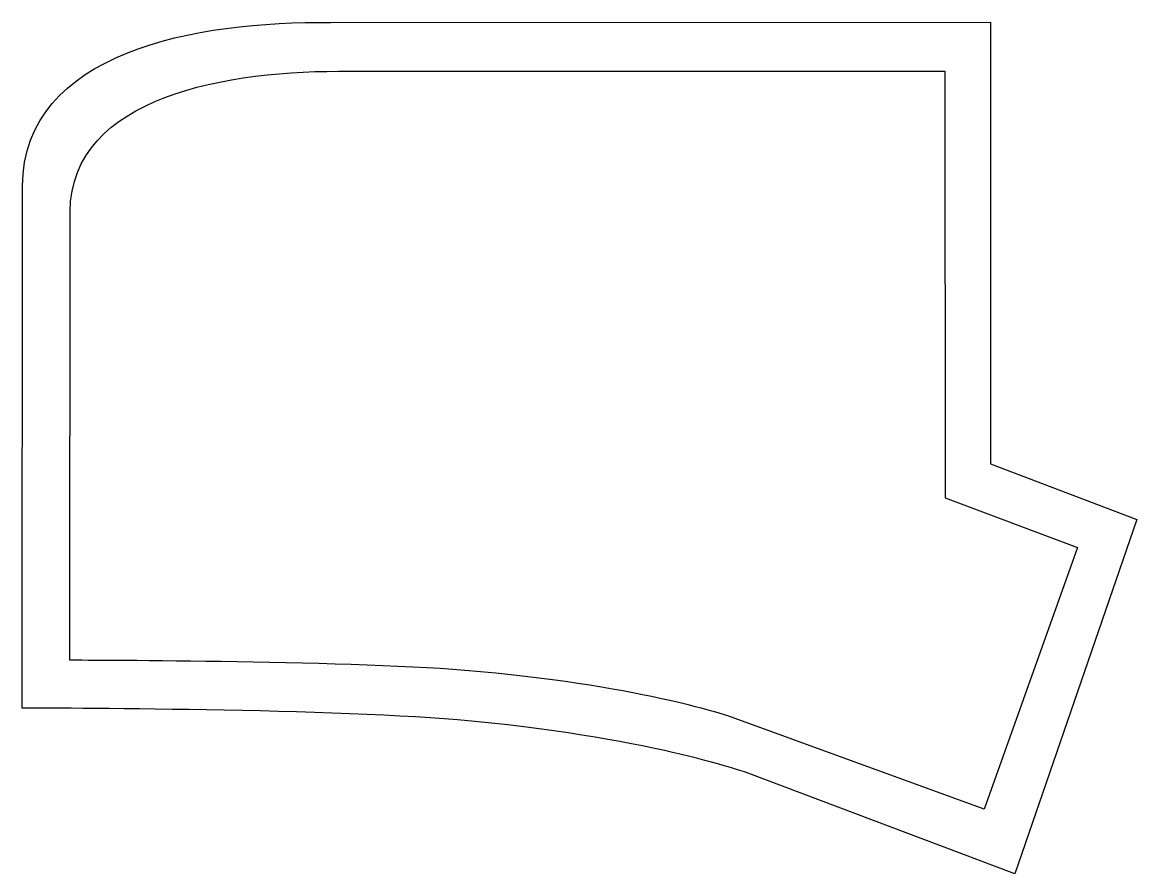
# Model space of a CAD drawing. Extents: x 22 to 176, y -130 to -13.
import ezdxf

# ---------------------------------------------------------------- set-up
doc = ezdxf.new("R2010")
doc.units = 0
doc.layers.get('0').update_dxf_attribs({"linetype": 'CONTINUOUS'})

msp = doc.modelspace()

# ---------------------------------------------------------------- linework, layer by layer
at = {"color": 7}
for points in [[(47.621641, -107.561789), (45.224821, -107.522782), (42.884532, -107.486773), (40.60925, -107.453768), (38.410284, -107.426762), (36.301761, -107.402757), (34.294991, -107.384754), (32.404105, -107.366749), (30.634755, -107.351746), (29.001075, -107.342744), (27.517195, -107.333743), (26.194423, -107.327742), (25.041237, -107.32174), (24.074595, -107.318739), (23.300152, -107.315738), (22.732038, -107.315738), (22.384386, -107.315738), (22.265675, -107.315738), (22.29394, -35.424255), (22.375907, -33.722913), (22.590716, -32.108587), (22.935541, -30.572279), (23.40473, -29.113985), (23.989802, -27.733707), (24.685105, -26.428443), (25.49064, -25.195195), (26.3951, -24.033961), (27.398485, -22.944741), (28.48949, -21.921535), (29.668114, -20.964343), (30.925878, -20.070162), (32.259956, -19.238995), (33.661869, -18.46784), (35.12879, -17.756696), (36.655065, -17.102564), (38.235044, -16.505444), (39.863071, -15.959334), (41.533496, -15.464234), (43.24349, -15.020145), (44.98175, -14.624065), (46.751099, -14.272994), (48.540233, -13.966933), (50.346327, -13.70288), (52.163724, -13.477834), (53.986777, -13.294797), (55.809828, -13.147768), (57.627228, -13.033745), (59.436146, -12.955729), (61.228107, -12.91072), (63.000283, -12.892716), (64.747022, -12.903219), (155.558322, -12.85971), (155.555495, -73.676242), (175.704065, -81.341072), (158.905914, -130.126032), (122.057268, -116.232035), (121.688418, -116.104511), (121.402948, -116.011492), (121.038338, -115.891467), (120.591761, -115.750439), (120.066045, -115.588407), (119.461186, -115.408369), (118.774362, -115.207329), (118.011223, -114.991285), (117.171774, -114.760239), (116.253182, -114.514189), (115.255447, -114.256137), (114.18423, -113.989084), (113.03387, -113.710029), (111.807197, -113.424971), (110.507035, -113.13091), (109.130561, -112.833851), (107.677771, -112.533791), (106.151496, -112.230728), (104.551732, -111.924666), (102.878482, -111.621606), (101.131744, -111.321546), (99.311517, -111.021486), (97.420632, -110.730426), (95.456258, -110.44237), (93.421224, -110.163312), (91.312703, -109.89626), (89.136345, -109.635207), (86.886502, -109.389156), (84.568824, -109.15811), (82.18331, -108.939065), (80.368738, -108.792037), (78.435454, -108.65401), (76.391941, -108.524983), (74.249503, -108.404958), (72.025095, -108.293936), (69.724378, -108.188914), (67.361475, -108.092895), (64.9477, -108.002877), (62.494351, -107.921862), (60.015567, -107.846846), (57.522649, -107.777833), (55.024078, -107.714821), (52.533988, -107.657808), (50.060855, -107.606797)], [(119.064526, -108.284836), (118.805421, -108.204914), (118.474485, -108.101789), (118.069152, -107.980617), (117.591988, -107.841399), (117.042993, -107.686711), (116.419602, -107.513977), (115.726944, -107.328353), (114.965021, -107.129837), (114.131267, -106.918431), (113.225682, -106.696713), (112.253396, -106.46726), (111.209279, -106.227495), (110.095897, -105.982573), (108.915814, -105.729917), (107.666465, -105.474683), (106.347851, -105.216871), (104.962536, -104.956481), (103.510521, -104.693512), (101.991806, -104.433122), (100.40639, -104.17531), (98.754275, -103.917498), (97.038024, -103.66742), (95.255072, -103.41992), (93.407986, -103.180155), (91.4942, -102.950702), (89.518844, -102.726405), (87.476787, -102.515), (85.373161, -102.316484), (83.207966, -102.128281), (81.56098, -102.001953), (79.806249, -101.88336), (77.951466, -101.7725), (76.006895, -101.669376), (73.987927, -101.573985), (71.899694, -101.483751), (69.755021, -101.401251), (67.564172, -101.323907), (65.337407, -101.254298), (63.087553, -101.189845), (60.824873, -101.130548), (58.557061, -101.076408), (56.296946, -101.027423), (54.052223, -100.983595), (51.838285, -100.944923), (49.662828, -100.911408), (47.538679, -100.88047), (45.473534, -100.852111), (43.477655, -100.828908), (41.563868, -100.808283), (39.742436, -100.792814), (38.026185, -100.777346), (36.420246, -100.764455), (34.937446, -100.756721), (33.590613, -100.748986), (32.390007, -100.74383), (31.343325, -100.738674), (30.465959, -100.736096), (29.76304, -100.733517), (29.247395, -100.733517), (28.931851, -100.733517), (28.824104, -100.733517), (28.849758, -38.964302), (28.924155, -37.502507), (29.119125, -36.115477), (29.432103, -34.795479), (29.857959, -33.542512), (30.388997, -32.356576), (31.020084, -31.235093), (31.751223, -30.175485), (32.57215, -29.177752), (33.482866, -28.241894), (34.473109, -27.362754), (35.54288, -26.540334), (36.684482, -25.772053), (37.89535, -25.057914), (39.167787, -24.395336), (40.499228, -23.784322), (41.884543, -23.222291), (43.3186, -22.709245), (44.796269, -22.240027), (46.312419, -21.814637), (47.864484, -21.433075), (49.442204, -21.092763), (51.048143, -20.791122), (52.672039, -20.528154), (54.311328, -20.301279), (55.960879, -20.10792), (57.61556, -19.950655), (59.270242, -19.824327), (60.919792, -19.726358), (62.561647, -19.659327), (64.188109, -19.620655), (65.796613, -19.605187), (67.382029, -19.61421), (149.282344, -19.576827), (149.352859, -78.374732), (167.54528, -85.208543), (154.708159, -121.214116), (119.399311, -108.394406)]]:
    msp.add_lwpolyline(points, close=True, dxfattribs=at)

doc.saveas('drawing.dxf')
